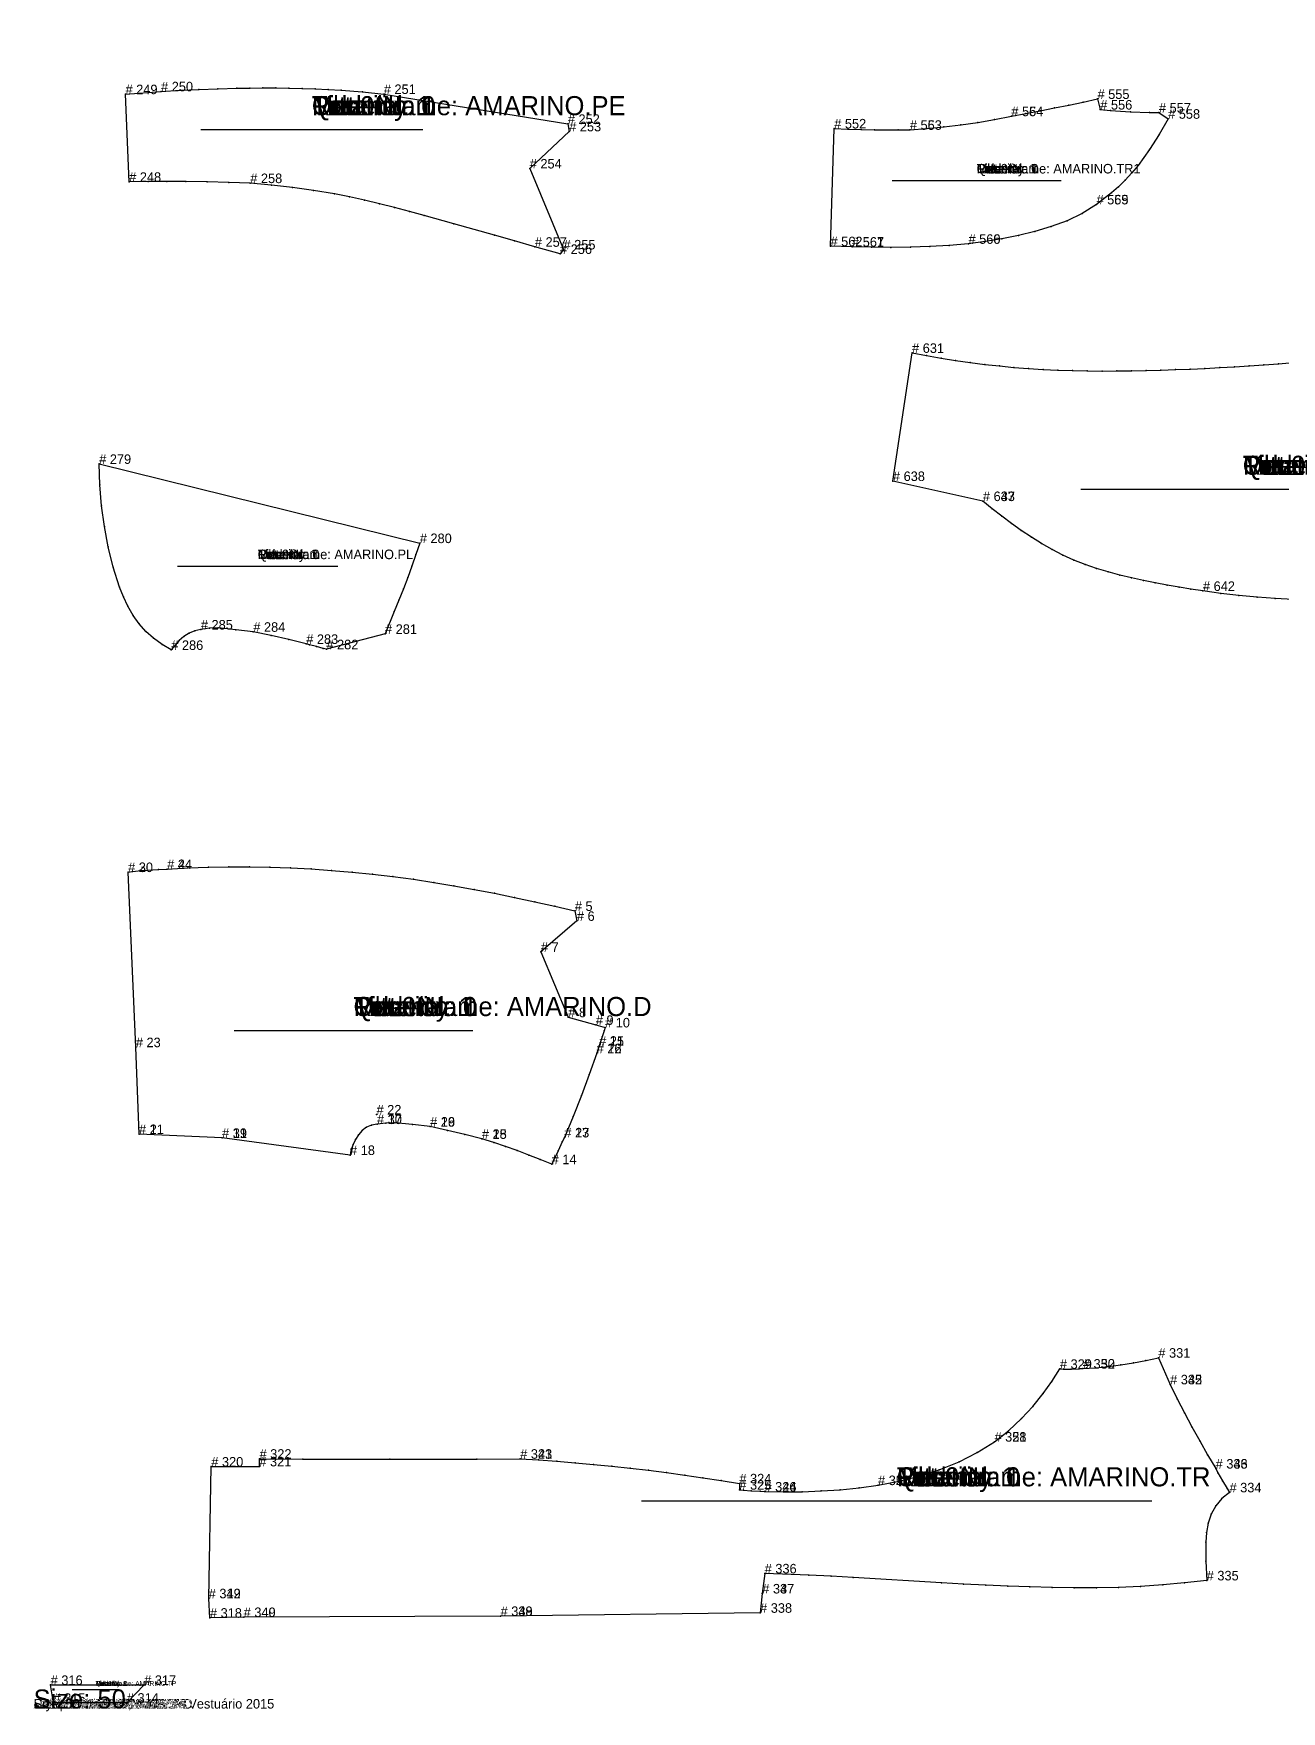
# Model space of a CAD drawing. Header units: metres. Extents: x 0 to 4837, y -3 to 3070.
# Drawn here: x 0 to 1307, y -3 to 1754 of the extents above; entities that cross this region are included whole.
import ezdxf

# ---------------------------------------------------------------- set-up
doc = ezdxf.new("R2010")
doc.units = ezdxf.units.M

# ---------------------------------------------------------------- blocks, each defined once
blk = doc.blocks.new('1')
at = {"layer": '1'}
blk.add_lwpolyline([(110.4, 601.6), (107.1, 692.6), (99, 876), (103.5, 876.5), (112.6, 877.5), (130.8, 878.8), (139.9, 879.1), (161.4, 880.3), (183, 881.1), (204.5, 881.5), (226, 881.6), (247.5, 881.2), (269.1, 880.4), (290.6, 879.3), (312.1, 877.8), (333.5, 876), (355, 873.8), (376.3, 871.3), (397.7, 868.4), (419, 865.2), (440.2, 861.7), (461.4, 857.8), (482.6, 853.8), (503.7, 849.5), (524.7, 845), (545.8, 840.3), (566.7, 835.3), (568.9, 824.9), (531.2, 792.3), (559.9, 724), (588.7, 715.9), (598.4, 713.3), (597.4, 709.9), (595.4, 703.3), (593.3, 697.2), (592.2, 694.1), (589.6, 686.3), (581.8, 664), (573.6, 641.9), (564.9, 619.9), (555.8, 598.1), (553.6, 593.5), (549.2, 584.1), (544.7, 574.7), (542.5, 570.1), (530.4, 574.9), (518.4, 579.7), (506.3, 584.3), (494.1, 588.7), (481.8, 592.8), (469.4, 596.6), (451.4, 601.3), (433.3, 605.4), (415.2, 609.4), (396.7, 611.7), (378.2, 613.3), (368.9, 613.1), (359.6, 612.1), (353.8, 611), (348.7, 608.8), (344.2, 605.3), (340.3, 600.9), (337.1, 596), (334.6, 590.7), (332.7, 585.3), (331.4, 579.7), (197.4, 597.6)], close=True, dxfattribs=at)
at = {"layer": '13'}
for p in [(99, 876), (359.1, 622.1), (110.4, 601.6)]:
    blk.add_point(p, dxfattribs=at)
at = {"layer": '2'}
for p in [(139.9, 879.1), (99, 876), (566.7, 835.3), (568.9, 824.9), (531.2, 792.3), (559.9, 724), (588.7, 715.9), (598.4, 713.3), (107.1, 692.6), (589.6, 686.3), (592.2, 694.1), (110.4, 601.6), (197.4, 597.6), (359.6, 612.1), (415.2, 609.4), (555.8, 598.1), (469.4, 596.6), (331.4, 579.7), (542.5, 570.1)]:
    blk.add_point(p, dxfattribs=at)
at = {"layer": '3'}
for p in [(130.8, 878.8), (161.4, 880.3), (183, 881.1), (204.5, 881.5), (226, 881.6), (247.5, 881.2), (269.1, 880.4), (290.6, 879.3), (103.5, 876.5), (112.6, 877.5), (312.1, 877.8), (333.5, 876), (355, 873.8), (376.3, 871.3), (397.7, 868.4), (419, 865.2), (440.2, 861.7), (461.4, 857.8), (482.6, 853.8), (503.7, 849.5), (524.7, 845), (545.8, 840.3), (595.4, 703.3), (597.4, 709.9), (593.3, 697.2), (581.8, 664), (573.6, 641.9), (564.9, 619.9), (340.3, 600.9), (344.2, 605.3), (348.7, 608.8), (353.8, 611), (368.9, 613.1), (378.2, 613.3), (396.7, 611.7), (433.3, 605.4), (451.4, 601.3), (332.7, 585.3), (334.6, 590.7), (337.1, 596), (481.8, 592.8), (494.1, 588.7), (506.3, 584.3), (549.2, 584.1), (553.6, 593.5), (518.4, 579.7), (530.4, 574.9), (544.7, 574.7)]:
    blk.add_point(p, dxfattribs=at)
at = {"layer": '4'}
for p in [(139.9, 879.1, 7.5), (107.1, 692.6, 7.5), (589.6, 686.3, 7.5), (592.2, 694.1, 5), (197.4, 597.6, 7.5), (359.6, 612.1, 7.5), (415.2, 609.4, 7.5), (555.8, 598.1, 7.5), (469.4, 596.6, 7.5)]:
    blk.add_point(p, dxfattribs=at)
at = {"layer": '7'}
blk.add_line((210.2, 710.2), (459.9, 710.2), dxfattribs=at)
at = {"layer": '84'}
blk.add_lwpolyline([(110.4, 601.6), (107.1, 692.6), (99, 876), (103.5, 876.5), (112.6, 877.5), (130.8, 878.8), (139.9, 879.1), (161.4, 880.3), (183, 881.1), (204.5, 881.5), (226, 881.6), (247.5, 881.2), (269.1, 880.4), (290.6, 879.3), (312.1, 877.8), (333.5, 876), (355, 873.8), (376.3, 871.3), (397.7, 868.4), (419, 865.2), (440.2, 861.7), (461.4, 857.8), (482.6, 853.8), (503.7, 849.5), (524.7, 845), (545.8, 840.3), (566.7, 835.3), (568.9, 824.9), (531.2, 792.3), (559.9, 724), (588.7, 715.9), (598.4, 713.3), (597.4, 709.9), (595.4, 703.3), (593.3, 697.2), (592.2, 694.1), (589.6, 686.3), (581.8, 664), (573.6, 641.9), (564.9, 619.9), (555.8, 598.1), (553.6, 593.5), (549.2, 584.1), (544.7, 574.7), (542.5, 570.1), (530.4, 574.9), (518.4, 579.7), (506.3, 584.3), (494.1, 588.7), (481.8, 592.8), (469.4, 596.6), (451.4, 601.3), (433.3, 605.4), (415.2, 609.4), (396.7, 611.7), (378.2, 613.3), (368.9, 613.1), (359.6, 612.1), (353.8, 611), (348.7, 608.8), (344.2, 605.3), (340.3, 600.9), (337.1, 596), (334.6, 590.7), (332.7, 585.3), (331.4, 579.7), (197.4, 597.6)], close=True, dxfattribs=at)
at = {"layer": '1'}
for s, height, p in [('# 24', 10, (139.9, 879.1)), ('Tilt: 0', 20, (335, 725.2)), ('Quantity: 1', 20, (335, 725.2)), ('Piece Name: AMARINO.D', 20, (335, 725.2)), ('Rotation: 0', 20, (335, 725.2)), ('Fold: N', 20, (335, 725.2)), ('Material: 1', 20, (335, 725.2)), ('# 25', 10, (592.2, 694.1)), ('# 23', 10, (107.1, 692.6)), ('# 26', 10, (589.6, 686.3)), ('# 30', 10, (359.6, 612.1)), ('# 29', 10, (415.2, 609.4)), ('# 31', 10, (197.4, 597.6)), ('# 28', 10, (469.4, 596.6)), ('# 27', 10, (555.8, 598.1)), ('Size: 50', 10, (0, 0))]:
    blk.add_text(s, height=height, dxfattribs=at).set_placement(p)
at = {"layer": '13'}
for s, p in [('# 20', (99, 876)), ('# 22', (359.1, 622.1)), ('# 21', (110.4, 601.6))]:
    blk.add_text(s, height=10, dxfattribs=at).set_placement(p)
at = {"layer": '2'}
for s, p in [('# 3', (99, 876)), ('# 4', (139.9, 879.1)), ('# 5', (566.7, 835.3)), ('# 6', (568.9, 824.9)), ('# 7', (531.2, 792.3)), ('# 8', (559.9, 724)), ('# 9', (588.7, 715.9)), ('# 10', (598.4, 713.3)), ('# 11', (592.2, 694.1)), ('# 2', (107.1, 692.6)), ('# 12', (589.6, 686.3)), ('# 17', (359.6, 612.1)), ('# 16', (415.2, 609.4)), ('# 1', (110.4, 601.6)), ('# 19', (197.4, 597.6)), ('# 15', (469.4, 596.6)), ('# 13', (555.8, 598.1)), ('# 18', (331.4, 579.7)), ('# 14', (542.5, 570.1))]:
    blk.add_text(s, height=10, dxfattribs=at).set_placement(p)
blk = doc.blocks.new('2')
at = {"layer": '1'}
blk.add_text('Size: 50', height=20, dxfattribs=at).set_placement((0, 0))
blk = doc.blocks.new('3')
at = {"layer": '1'}
blk.add_lwpolyline([(1808.2, 1744), (1820.8, 1743.3), (1846, 1742.1), (1878.5, 1740.5), (1894.8, 1739.6), (1917.1, 1737.1), (1939.4, 1734.7), (1984, 1730.2), (2028.6, 1725.7), (2027.2, 1715.1), (2023.5, 1701.3), (2021.5, 1687.3), (2021.2, 1673), (2021.9, 1665.9), (2023.2, 1658.8), (2025.2, 1652), (2027.9, 1645.5), (2031.3, 1639.3), (2035.4, 1633.6), (2040.2, 1628.3), (2045.6, 1623.5), (2057.3, 1615.2), (2069.6, 1608), (2082.5, 1602.1), (2080.3, 1591.5), (2065.6, 1593.6), (2036.1, 1598), (2006.6, 1602.4), (1991.8, 1604.6), (1974, 1608.5), (1956.2, 1612.2), (1938.4, 1615.8), (1920.5, 1618.9), (1902.5, 1621.5), (1884.3, 1623.5), (1806.2, 1625.1)], close=True, dxfattribs=at)
at = {"layer": '13'}
blk.add_point((1808.2, 1744), dxfattribs=at)
at = {"layer": '2'}
for p in [(1808.2, 1744), (1894.8, 1739.6), (2028.6, 1725.7), (2027.2, 1715.1), (1806.2, 1625.1), (1884.3, 1623.5), (1991.8, 1604.6), (2082.5, 1602.1), (2080.3, 1591.5)]:
    blk.add_point(p, dxfattribs=at)
at = {"layer": '3'}
for p in [(1820.8, 1743.3), (1846, 1742.1), (1878.5, 1740.5), (1917.1, 1737.1), (1939.4, 1734.7), (1984, 1730.2), (2021.5, 1687.3), (2023.5, 1701.3), (2021.2, 1673), (2021.9, 1665.9), (2023.2, 1658.8), (2025.2, 1652), (2027.9, 1645.5), (2031.3, 1639.3), (1902.5, 1621.5), (1920.5, 1618.9), (2035.4, 1633.6), (2040.2, 1628.3), (2045.6, 1623.5), (1938.4, 1615.8), (1956.2, 1612.2), (1974, 1608.5), (2006.6, 1602.4), (2057.3, 1615.2), (2069.6, 1608), (2036.1, 1598), (2065.6, 1593.6)]:
    blk.add_point(p, dxfattribs=at)
at = {"layer": '4'}
for p in [(1894.8, 1739.6, 7.5), (1884.3, 1623.5, 7.5), (1991.8, 1604.6, 7.5)]:
    blk.add_point(p, dxfattribs=at)
at = {"layer": '7'}
blk.add_line((1847.9, 1660.1), (1986, 1660.1), dxfattribs=at)
at = {"layer": '84'}
blk.add_lwpolyline([(1808.2, 1744), (1820.8, 1743.3), (1846, 1742.1), (1878.5, 1740.5), (1894.8, 1739.6), (1917.1, 1737.1), (1939.4, 1734.7), (1984, 1730.2), (2028.6, 1725.7), (2027.2, 1715.1), (2023.5, 1701.3), (2021.5, 1687.3), (2021.2, 1673), (2021.9, 1665.9), (2023.2, 1658.8), (2025.2, 1652), (2027.9, 1645.5), (2031.3, 1639.3), (2035.4, 1633.6), (2040.2, 1628.3), (2045.6, 1623.5), (2057.3, 1615.2), (2069.6, 1608), (2082.5, 1602.1), (2080.3, 1591.5), (2065.6, 1593.6), (2036.1, 1598), (2006.6, 1602.4), (1991.8, 1604.6), (1974, 1608.5), (1956.2, 1612.2), (1938.4, 1615.8), (1920.5, 1618.9), (1902.5, 1621.5), (1884.3, 1623.5), (1806.2, 1625.1)], close=True, dxfattribs=at)
at = {"layer": '1'}
for s, height, p in [('# 56', 10, (1894.8, 1739.6)), ('Tilt: 0', 10, (1917, 1667.6)), ('Quantity: 1', 10, (1917, 1667.6)), ('Piece Name: AMARINO.Q', 10, (1917, 1667.6)), ('Rotation: 0', 10, (1917, 1667.6)), ('Fold: N', 10, (1917, 1667.6)), ('Material: 1', 10, (1917, 1667.6)), ('# 58', 10, (1884.3, 1623.5)), ('# 57', 10, (1991.8, 1604.6)), ('Size: 50', 20, (0, 0))]:
    blk.add_text(s, height=height, dxfattribs=at).set_placement(p)
at = {"layer": '13'}
blk.add_text('# 55', height=10, dxfattribs=at).set_placement((1808.2, 1744))
at = {"layer": '2'}
for s, p in [('# 46', (1808.2, 1744)), ('# 47', (1894.8, 1739.6)), ('# 49', (2027.2, 1715.1)), ('# 48', (2028.6, 1725.7)), ('# 54', (1806.2, 1625.1)), ('# 53', (1884.3, 1623.5)), ('# 52', (1991.8, 1604.6)), ('# 51', (2080.3, 1591.5)), ('# 50', (2082.5, 1602.1))]:
    blk.add_text(s, height=10, dxfattribs=at).set_placement(p)
blk = doc.blocks.new('4')
at = {"layer": '1'}
blk.add_text('Size: 50', height=10, dxfattribs=at).set_placement((0, 0))
blk = doc.blocks.new('5')
at = {"layer": '1'}
blk.add_text('Size: 50', height=20, dxfattribs=at).set_placement((0, 0))
blk = doc.blocks.new('6')
at = {"layer": '1'}
blk.add_text('Size: 50', height=5, dxfattribs=at).set_placement((0, 0))
blk = doc.blocks.new('7')
at = {"layer": '1'}
blk.add_text('Size: 50', height=5, dxfattribs=at).set_placement((0, 0))
blk = doc.blocks.new('8')
at = {"layer": '1'}
blk.add_text('Size: 50', height=20, dxfattribs=at).set_placement((0, 0))
blk = doc.blocks.new('9')
at = {"layer": '1'}
blk.add_text('Size: 50', height=10, dxfattribs=at).set_placement((0, 0))
blk = doc.blocks.new('10')
at = {"layer": '1'}
blk.add_text('Size: 50', height=20, dxfattribs=at).set_placement((0, 0))
blk = doc.blocks.new('11')
at = {"layer": '1'}
blk.add_text('Size: 50', height=20, dxfattribs=at).set_placement((0, 0))
blk = doc.blocks.new('12')
at = {"layer": '1'}
blk.add_lwpolyline([(100.1, 1598.8), (96.3, 1690.6), (133.5, 1693.6), (153.4, 1694.8), (173.2, 1695.7), (193.1, 1696.3), (212.9, 1696.8), (226.5, 1697), (240.2, 1697.1), (253.8, 1697.1), (267.4, 1696.9), (281.1, 1696.6), (294.7, 1696.2), (308.3, 1695.6), (321.9, 1694.8), (344.3, 1693), (366.7, 1690.8), (559.4, 1659.5), (560.8, 1651.7), (519.5, 1612.8), (554.9, 1528), (551.2, 1523.3), (524.9, 1530.8), (503.7, 1537), (482.6, 1543.1), (440.1, 1555), (409.1, 1563.7), (393.5, 1567.9), (377.9, 1572), (362.3, 1575.9), (346.6, 1579.6), (330.9, 1583), (315.1, 1586.1), (293.2, 1589.8), (271.2, 1592.9), (249.1, 1595.4), (226.9, 1597.5), (204.4, 1598.3), (181.9, 1598.9), (159.4, 1599.2), (139.7, 1599.3), (119.9, 1599.1)], close=True, dxfattribs=at)
at = {"layer": '2'}
for p in [(96.3, 1690.6), (133.5, 1693.6), (366.7, 1690.8), (559.4, 1659.5), (560.8, 1651.7), (519.5, 1612.8), (100.1, 1598.8), (226.9, 1597.5), (524.9, 1530.8), (551.2, 1523.3), (554.9, 1528)]:
    blk.add_point(p, dxfattribs=at)
at = {"layer": '3'}
for p in [(153.4, 1694.8), (173.2, 1695.7), (193.1, 1696.3), (212.9, 1696.8), (226.5, 1697), (240.2, 1697.1), (253.8, 1697.1), (267.4, 1696.9), (281.1, 1696.6), (294.7, 1696.2), (308.3, 1695.6), (321.9, 1694.8), (344.3, 1693), (119.9, 1599.1), (139.7, 1599.3), (159.4, 1599.2), (181.9, 1598.9), (204.4, 1598.3), (249.1, 1595.4), (271.2, 1592.9), (293.2, 1589.8), (315.1, 1586.1), (330.9, 1583), (346.6, 1579.6), (362.3, 1575.9), (377.9, 1572), (393.5, 1567.9), (409.1, 1563.7), (440.1, 1555), (482.6, 1543.1), (503.7, 1537)]:
    blk.add_point(p, dxfattribs=at)
at = {"layer": '7'}
blk.add_line((175.3, 1653.6), (407.5, 1653.6), dxfattribs=at)
at = {"layer": '84'}
blk.add_lwpolyline([(100.1, 1598.8), (96.3, 1690.6), (133.5, 1693.6), (153.4, 1694.8), (173.2, 1695.7), (193.1, 1696.3), (212.9, 1696.8), (226.5, 1697), (240.2, 1697.1), (253.8, 1697.1), (267.4, 1696.9), (281.1, 1696.6), (294.7, 1696.2), (308.3, 1695.6), (321.9, 1694.8), (344.3, 1693), (366.7, 1690.8), (559.4, 1659.5), (560.8, 1651.7), (519.5, 1612.8), (554.9, 1528), (551.2, 1523.3), (524.9, 1530.8), (503.7, 1537), (482.6, 1543.1), (440.1, 1555), (409.1, 1563.7), (393.5, 1567.9), (377.9, 1572), (362.3, 1575.9), (346.6, 1579.6), (330.9, 1583), (315.1, 1586.1), (293.2, 1589.8), (271.2, 1592.9), (249.1, 1595.4), (226.9, 1597.5), (204.4, 1598.3), (181.9, 1598.9), (159.4, 1599.2), (139.7, 1599.3), (119.9, 1599.1)], close=True, dxfattribs=at)
at = {"layer": '1'}
for s, p in [('Tilt: 0', (291.4, 1668.6)), ('Quantity: 1', (291.4, 1668.6)), ('Piece Name: AMARINO.PE', (291.4, 1668.6)), ('Rotation: 0', (291.4, 1668.6)), ('Fold: N', (291.4, 1668.6)), ('Material: 1', (291.4, 1668.6)), ('Size: 50', (0, 0))]:
    blk.add_text(s, height=20, dxfattribs=at).set_placement(p)
at = {"layer": '2'}
for s, p in [('# 249', (96.3, 1690.6)), ('# 250', (133.5, 1693.6)), ('# 251', (366.7, 1690.8)), ('# 252', (559.4, 1659.5)), ('# 253', (560.8, 1651.7)), ('# 254', (519.5, 1612.8)), ('# 248', (100.1, 1598.8)), ('# 258', (226.9, 1597.5)), ('# 257', (524.9, 1530.8)), ('# 256', (551.2, 1523.3)), ('# 255', (554.9, 1528))]:
    blk.add_text(s, height=10, dxfattribs=at).set_placement(p)
blk = doc.blocks.new('13')
at = {"layer": '1'}
blk.add_text('Size: 50', height=20, dxfattribs=at).set_placement((0, 0))
blk = doc.blocks.new('14')
at = {"layer": '1'}
blk.add_lwpolyline([(68.7, 1303.4), (404.4, 1220.5), (400.4, 1208.4), (396.2, 1196.4), (391.8, 1184.4), (387.2, 1172.6), (382.4, 1160.8), (377.6, 1149), (368, 1125.4), (306.6, 1109.3), (303.1, 1110.2), (296.1, 1112.2), (289, 1114), (285.5, 1114.9), (267.2, 1119.7), (248.7, 1123.8), (230.1, 1127.6), (211.8, 1129.7), (193.4, 1131.7), (184.3, 1131.4), (175.2, 1130), (168.7, 1128.7), (162.8, 1126.3), (157.4, 1122.8), (152.6, 1118.4), (148.1, 1113.7), (144.2, 1108.6), (134.5, 1114.4), (125.6, 1120.8), (117.6, 1128), (110.4, 1136), (104.2, 1144.8), (98.8, 1154.3), (94.1, 1164.2), (90, 1174.5), (83.3, 1195.3), (78.1, 1216.5), (74.1, 1238), (71.3, 1259.7), (69.5, 1281.5)], close=True, dxfattribs=at)
at = {"layer": '2'}
for p in [(68.7, 1303.4), (404.4, 1220.5), (175.2, 1130), (230.1, 1127.6), (368, 1125.4), (144.2, 1108.6), (285.5, 1114.9), (306.6, 1109.3)]:
    blk.add_point(p, dxfattribs=at)
at = {"layer": '3'}
for p in [(69.5, 1281.5), (71.3, 1259.7), (74.1, 1238), (78.1, 1216.5), (83.3, 1195.3), (396.2, 1196.4), (400.4, 1208.4), (391.8, 1184.4), (90, 1174.5), (94.1, 1164.2), (382.4, 1160.8), (387.2, 1172.6), (98.8, 1154.3), (104.2, 1144.8), (377.6, 1149), (110.4, 1136), (117.6, 1128), (162.8, 1126.3), (168.7, 1128.7), (184.3, 1131.4), (193.4, 1131.7), (211.8, 1129.7), (125.6, 1120.8), (134.5, 1114.4), (148.1, 1113.7), (152.6, 1118.4), (157.4, 1122.8), (248.7, 1123.8), (267.2, 1119.7), (289, 1114), (296.1, 1112.2), (303.1, 1110.2)]:
    blk.add_point(p, dxfattribs=at)
at = {"layer": '7'}
blk.add_line((150.8, 1196.2), (318.6, 1196.2), dxfattribs=at)
at = {"layer": '84'}
blk.add_lwpolyline([(68.7, 1303.4), (404.4, 1220.5), (400.4, 1208.4), (396.2, 1196.4), (391.8, 1184.4), (387.2, 1172.6), (382.4, 1160.8), (377.6, 1149), (368, 1125.4), (306.6, 1109.3), (303.1, 1110.2), (296.1, 1112.2), (289, 1114), (285.5, 1114.9), (267.2, 1119.7), (248.7, 1123.8), (230.1, 1127.6), (211.8, 1129.7), (193.4, 1131.7), (184.3, 1131.4), (175.2, 1130), (168.7, 1128.7), (162.8, 1126.3), (157.4, 1122.8), (152.6, 1118.4), (148.1, 1113.7), (144.2, 1108.6), (134.5, 1114.4), (125.6, 1120.8), (117.6, 1128), (110.4, 1136), (104.2, 1144.8), (98.8, 1154.3), (94.1, 1164.2), (90, 1174.5), (83.3, 1195.3), (78.1, 1216.5), (74.1, 1238), (71.3, 1259.7), (69.5, 1281.5)], close=True, dxfattribs=at)
at = {"layer": '1'}
for s, p in [('Tilt: 0', (234.7, 1203.7)), ('Quantity: 1', (234.7, 1203.7)), ('Piece Name: AMARINO.PL', (234.7, 1203.7)), ('Rotation: 0', (234.7, 1203.7)), ('Fold: N', (234.7, 1203.7)), ('Material: 1', (234.7, 1203.7)), ('Size: 50', (0, 0))]:
    blk.add_text(s, height=10, dxfattribs=at).set_placement(p)
at = {"layer": '2'}
for s, p in [('# 279', (68.7, 1303.4)), ('# 280', (404.4, 1220.5)), ('# 285', (175.2, 1130)), ('# 284', (230.1, 1127.6)), ('# 283', (285.5, 1114.9)), ('# 281', (368, 1125.4)), ('# 286', (144.2, 1108.6)), ('# 282', (306.6, 1109.3))]:
    blk.add_text(s, height=10, dxfattribs=at).set_placement(p)
blk = doc.blocks.new('15')
at = {"layer": '1'}
blk.add_text('Size: 50', height=10, dxfattribs=at).set_placement((0, 0))
blk = doc.blocks.new('16')
at = {"layer": '1'}
blk.add_text('Size: 50', height=10, dxfattribs=at).set_placement((0, 0))
blk = doc.blocks.new('17')
at = {"layer": '1'}
blk.add_lwpolyline([(97.7, 6.1), (20.9, 6), (17.9, 24.7), (115.8, 24.7)], close=True, dxfattribs=at)
at = {"layer": '2'}
for p in [(17.9, 24.7), (115.8, 24.7), (20.9, 6), (97.7, 6.1)]:
    blk.add_point(p, dxfattribs=at)
at = {"layer": '7'}
blk.add_line((40.5, 20), (89.5, 20), dxfattribs=at)
at = {"layer": '84'}
blk.add_lwpolyline([(97.7, 6.1), (20.9, 6), (17.9, 24.7), (115.8, 24.7)], close=True, dxfattribs=at)
at = {"layer": '1'}
for s, height, p in [('Size: 50', 20, (0, 0)), ('Tilt: 0', 5, (65, 23.8)), ('Quantity: 1', 5, (65, 23.8)), ('Piece Name: AMARINO.TP', 5, (65, 23.8)), ('Rotation: 0', 5, (65, 23.8)), ('Fold: N', 5, (65, 23.8)), ('Material: 1', 5, (65, 23.8))]:
    blk.add_text(s, height=height, dxfattribs=at).set_placement(p)
at = {"layer": '2'}
for s, p in [('# 316', (17.9, 24.7)), ('# 317', (115.8, 24.7)), ('# 315', (20.9, 6)), ('# 314', (97.7, 6.1))]:
    blk.add_text(s, height=10, dxfattribs=at).set_placement(p)
blk = doc.blocks.new('18')
at = {"layer": '1'}
blk.add_lwpolyline([(184.7, 95.1), (183.4, 115.4), (186.1, 253.4), (236.4, 253.6), (236.6, 261.6), (282.1, 261.3), (373, 261), (464, 261.3), (509.5, 261.6), (528.7, 260.4), (547.9, 259), (567.1, 257.4), (586.3, 255.7), (605.4, 253.8), (624.6, 251.7), (643.7, 249.5), (662.8, 247.1), (681.9, 244.5), (700.9, 241.8), (720, 238.9), (739, 235.8), (739, 229.2), (743.2, 228.8), (751.5, 228.1), (760.7, 227.5), (765.3, 227.2), (785.1, 226.9), (804.9, 227.1), (824.8, 227.9), (844.6, 229.2), (864.4, 231.3), (884.2, 234), (905.8, 238.1), (927.1, 243.4), (948.3, 250.1), (969, 258.3), (987.9, 268.1), (1006.1, 279.5), (1020.8, 291), (1034.3, 303.6), (1046.1, 316.3), (1056.9, 329.8), (1066.1, 342.5), (1074.6, 355.7), (1078.5, 355.5), (1086.4, 355.4), (1094.6, 355.7), (1098.7, 356), (1112, 356.8), (1125.3, 358.1), (1138.5, 359.8), (1151.6, 361.9), (1164.7, 364.5), (1177.7, 367.4), (1190, 339.5), (1197.3, 324.5), (1204.9, 309.6), (1212.9, 294.9), (1221, 280.3), (1229.3, 265.8), (1237.7, 251.3), (1240.1, 247), (1245, 238.5), (1249.8, 230.4), (1252.2, 226.4), (1244.2, 220), (1237.9, 212.4), (1233.1, 203.7), (1229.9, 194.2), (1228.1, 184.3), (1227.4, 174.3), (1227.4, 154.2), (1228.3, 134.2), (1205.2, 131.6), (1182.2, 129.5), (1159, 127.9), (1135.9, 126.9), (1112.8, 126.4), (1089.6, 126.4), (1066.4, 126.8), (1043.2, 127.4), (1020.1, 128.2), (996.9, 129.2), (973.8, 130.4), (950.6, 131.6), (858.1, 137.3), (835, 138.5), (811.8, 139.6), (765.5, 141.5), (763, 120.5), (760.7, 100.3), (489, 96.9), (220, 95.8)], close=True, dxfattribs=at)
at = {"layer": '13'}
blk.add_point((509.5, 261.6), dxfattribs=at)
at = {"layer": '2'}
for p in [(1074.6, 355.7), (1098.7, 356), (1177.7, 367.4), (1190, 339.5), (1006.1, 279.5), (186.1, 253.4), (236.4, 253.6), (236.6, 261.6), (509.5, 261.6), (1237.7, 251.3), (739, 235.8), (739, 229.2), (884.2, 234), (765.3, 227.2), (1252.2, 226.4), (765.5, 141.5), (1228.3, 134.2), (183.4, 115.4), (763, 120.5), (184.7, 95.1), (220, 95.8), (489, 96.9), (760.7, 100.3)]:
    blk.add_point(p, dxfattribs=at)
at = {"layer": '3'}
for p in [(1078.5, 355.5), (1086.4, 355.4), (1094.6, 355.7), (1112, 356.8), (1125.3, 358.1), (1138.5, 359.8), (1151.6, 361.9), (1164.7, 364.5), (1066.1, 342.5), (1046.1, 316.3), (1056.9, 329.8), (1197.3, 324.5), (1034.3, 303.6), (1204.9, 309.6), (1020.8, 291), (1212.9, 294.9), (987.9, 268.1), (1221, 280.3), (1229.3, 265.8), (282.1, 261.3), (373, 261), (464, 261.3), (528.7, 260.4), (547.9, 259), (567.1, 257.4), (586.3, 255.7), (605.4, 253.8), (624.6, 251.7), (643.7, 249.5), (662.8, 247.1), (948.3, 250.1), (969, 258.3), (1240.1, 247), (681.9, 244.5), (700.9, 241.8), (720, 238.9), (743.2, 228.8), (844.6, 229.2), (864.4, 231.3), (905.8, 238.1), (927.1, 243.4), (1245, 238.5), (1249.8, 230.4), (751.5, 228.1), (760.7, 227.5), (785.1, 226.9), (804.9, 227.1), (824.8, 227.9), (1237.9, 212.4), (1244.2, 220), (1229.9, 194.2), (1233.1, 203.7), (1228.1, 184.3), (1227.4, 174.3), (1227.4, 154.2), (811.8, 139.6), (835, 138.5), (858.1, 137.3), (950.6, 131.6), (973.8, 130.4), (996.9, 129.2), (1020.1, 128.2), (1043.2, 127.4), (1066.4, 126.8), (1089.6, 126.4), (1112.8, 126.4), (1135.9, 126.9), (1159, 127.9), (1182.2, 129.5), (1205.2, 131.6)]:
    blk.add_point(p, dxfattribs=at)
at = {"layer": '4'}
for p in [(1098.7, 356, 7.5), (1190, 339.5, 7.5), (1006.1, 279.5, 7.5), (509.5, 261.6, 7.5), (1237.7, 251.3, 7.5), (884.2, 234, 7.5), (765.3, 227.2, 7.5), (183.4, 115.4, 7.5), (763, 120.5, 7.5), (220, 95.8, 7.5), (489, 96.9, 7.5)]:
    blk.add_point(p, dxfattribs=at)
at = {"layer": '7'}
blk.add_line((636.6, 217.7), (1171, 217.7), dxfattribs=at)
at = {"layer": '84'}
blk.add_lwpolyline([(184.7, 95.1), (183.4, 115.4), (186.1, 253.4), (236.4, 253.6), (236.6, 261.6), (282.1, 261.3), (373, 261), (464, 261.3), (509.5, 261.6), (528.7, 260.4), (547.9, 259), (567.1, 257.4), (586.3, 255.7), (605.4, 253.8), (624.6, 251.7), (643.7, 249.5), (662.8, 247.1), (681.9, 244.5), (700.9, 241.8), (720, 238.9), (739, 235.8), (739, 229.2), (743.2, 228.8), (751.5, 228.1), (760.7, 227.5), (765.3, 227.2), (785.1, 226.9), (804.9, 227.1), (824.8, 227.9), (844.6, 229.2), (864.4, 231.3), (884.2, 234), (905.8, 238.1), (927.1, 243.4), (948.3, 250.1), (969, 258.3), (987.9, 268.1), (1006.1, 279.5), (1020.8, 291), (1034.3, 303.6), (1046.1, 316.3), (1056.9, 329.8), (1066.1, 342.5), (1074.6, 355.7), (1078.5, 355.5), (1086.4, 355.4), (1094.6, 355.7), (1098.7, 356), (1112, 356.8), (1125.3, 358.1), (1138.5, 359.8), (1151.6, 361.9), (1164.7, 364.5), (1177.7, 367.4), (1190, 339.5), (1197.3, 324.5), (1204.9, 309.6), (1212.9, 294.9), (1221, 280.3), (1229.3, 265.8), (1237.7, 251.3), (1240.1, 247), (1245, 238.5), (1249.8, 230.4), (1252.2, 226.4), (1244.2, 220), (1237.9, 212.4), (1233.1, 203.7), (1229.9, 194.2), (1228.1, 184.3), (1227.4, 174.3), (1227.4, 154.2), (1228.3, 134.2), (1205.2, 131.6), (1182.2, 129.5), (1159, 127.9), (1135.9, 126.9), (1112.8, 126.4), (1089.6, 126.4), (1066.4, 126.8), (1043.2, 127.4), (1020.1, 128.2), (996.9, 129.2), (973.8, 130.4), (950.6, 131.6), (858.1, 137.3), (835, 138.5), (811.8, 139.6), (765.5, 141.5), (763, 120.5), (760.7, 100.3), (489, 96.9), (220, 95.8)], close=True, dxfattribs=at)
at = {"layer": '1'}
for s, height, p in [('# 352', 10, (1098.7, 356)), ('# 345', 10, (1190, 339.5)), ('# 351', 10, (1006.1, 279.5)), ('# 343', 10, (509.5, 261.6)), ('Tilt: 0', 20, (903.8, 232.7)), ('Quantity: 1', 20, (903.8, 232.7)), ('Piece Name: AMARINO.TR', 20, (903.8, 232.7)), ('Rotation: 0', 20, (903.8, 232.7)), ('Fold: N', 20, (903.8, 232.7)), ('Material: 1', 20, (903.8, 232.7)), ('# 346', 10, (1237.7, 251.3)), ('# 344', 10, (765.3, 227.2)), ('# 350', 10, (884.2, 234)), ('# 342', 10, (183.4, 115.4)), ('# 347', 10, (763, 120.5)), ('# 349', 10, (220, 95.8)), ('# 348', 10, (489, 96.9)), ('Size: 50', 5, (0, 0))]:
    blk.add_text(s, height=height, dxfattribs=at).set_placement(p)
at = {"layer": '13'}
blk.add_text('# 341', height=10, dxfattribs=at).set_placement((509.5, 261.6))
at = {"layer": '2'}
for s, p in [('# 331', (1177.7, 367.4)), ('# 329', (1074.6, 355.7)), ('# 330', (1098.7, 356)), ('# 332', (1190, 339.5)), ('# 328', (1006.1, 279.5)), ('# 321', (236.4, 253.6)), ('# 322', (236.6, 261.6)), ('# 323', (509.5, 261.6)), ('# 320', (186.1, 253.4)), ('# 333', (1237.7, 251.3)), ('# 324', (739, 235.8)), ('# 325', (739, 229.2)), ('# 326', (765.3, 227.2)), ('# 327', (884.2, 234)), ('# 334', (1252.2, 226.4)), ('# 336', (765.5, 141.5)), ('# 335', (1228.3, 134.2)), ('# 319', (183.4, 115.4)), ('# 337', (763, 120.5)), ('# 340', (220, 95.8)), ('# 339', (489, 96.9)), ('# 338', (760.7, 100.3)), ('# 318', (184.7, 95.1))]:
    blk.add_text(s, height=10, dxfattribs=at).set_placement(p)
blk = doc.blocks.new('19')
at = {"layer": '1'}
blk.add_text('Size: 50', height=20, dxfattribs=at).set_placement((0, 0))
blk = doc.blocks.new('20')
at = {"layer": '1'}
blk.add_text('Size: 50', height=20, dxfattribs=at).set_placement((0, 0))
blk = doc.blocks.new('21')
at = {"layer": '1'}
blk.add_text('Size: 50', height=20, dxfattribs=at).set_placement((0, 0))
blk = doc.blocks.new('22')
at = {"layer": '1'}
blk.add_text('Size: 50', height=5, dxfattribs=at).set_placement((0, 0))
blk = doc.blocks.new('23')
at = {"layer": '1'}
blk.add_lwpolyline([(1815.4, 1244.4), (2087, 1244.4), (2071.2, 1127.2), (2055.5, 1128.8), (2053.4, 1113.3), (2048.6, 1114), (2039, 1115.2), (2029.4, 1116.4), (2024.5, 1116.9), (2014.3, 1117.6), (1993.9, 1118.6), (1973.4, 1118.8), (1963.1, 1118.6), (1944.8, 1117.4), (1926.6, 1115.4), (1908.5, 1112.7), (1890.6, 1109.2), (1872.7, 1105), (1855.1, 1100)], close=True, dxfattribs=at)
at = {"layer": '2'}
for p in [(1815.4, 1244.4), (2087, 1244.4), (2055.5, 1128.8), (2071.2, 1127.2), (1963.1, 1118.6), (2024.5, 1116.9), (2053.4, 1113.3), (1855.1, 1100)]:
    blk.add_point(p, dxfattribs=at)
at = {"layer": '3'}
for p in [(1890.6, 1109.2), (1908.5, 1112.7), (1926.6, 1115.4), (1944.8, 1117.4), (1973.4, 1118.8), (1993.9, 1118.6), (2014.3, 1117.6), (2029.4, 1116.4), (2039, 1115.2), (2048.6, 1114), (1872.7, 1105)]:
    blk.add_point(p, dxfattribs=at)
at = {"layer": '7'}
blk.add_line((1885.8, 1208.3), (2021.6, 1208.3), dxfattribs=at)
at = {"layer": '84'}
blk.add_lwpolyline([(1815.4, 1244.4), (2087, 1244.4), (2071.2, 1127.2), (2055.5, 1128.8), (2053.4, 1113.3), (2048.6, 1114), (2039, 1115.2), (2029.4, 1116.4), (2024.5, 1116.9), (2014.3, 1117.6), (1993.9, 1118.6), (1973.4, 1118.8), (1963.1, 1118.6), (1944.8, 1117.4), (1926.6, 1115.4), (1908.5, 1112.7), (1890.6, 1109.2), (1872.7, 1105), (1855.1, 1100)], close=True, dxfattribs=at)
at = {"layer": '1'}
for s, p in [('Tilt: 0', (1953.7, 1215.8)), ('Quantity: 1', (1953.7, 1215.8)), ('Piece Name: AMARINO.CR2', (1953.7, 1215.8)), ('Rotation: 0', (1953.7, 1215.8)), ('Fold: N', (1953.7, 1215.8)), ('Material: 1', (1953.7, 1215.8)), ('Size: 50', (0, 0))]:
    blk.add_text(s, height=10, dxfattribs=at).set_placement(p)
at = {"layer": '2'}
for s, p in [('# 414', (1815.4, 1244.4)), ('# 415', (2087, 1244.4)), ('# 420', (1963.1, 1118.6)), ('# 419', (2024.5, 1116.9)), ('# 417', (2055.5, 1128.8)), ('# 416', (2071.2, 1127.2)), ('# 421', (1855.1, 1100)), ('# 418', (2053.4, 1113.3))]:
    blk.add_text(s, height=10, dxfattribs=at).set_placement(p)
blk = doc.blocks.new('24')
at = {"layer": '1'}
blk.add_text('Size: 50', height=10, dxfattribs=at).set_placement((0, 0))
blk = doc.blocks.new('25')
at = {"layer": '1'}
blk.add_text('Size: 50', height=20, dxfattribs=at).set_placement((0, 0))
blk = doc.blocks.new('26')
at = {"layer": '1'}
blk.add_text('Size: 50', height=5, dxfattribs=at).set_placement((0, 0))
blk = doc.blocks.new('27')
at = {"layer": '1'}
blk.add_text('Size: 50', height=20, dxfattribs=at).set_placement((0, 0))
blk = doc.blocks.new('28')
at = {"layer": '1'}
blk.add_text('Size: 50', height=20, dxfattribs=at).set_placement((0, 0))
blk = doc.blocks.new('29')
at = {"layer": '1'}
blk.add_text('Size: 50', height=20, dxfattribs=at).set_placement((0, 0))
blk = doc.blocks.new('30')
at = {"layer": '1'}
blk.add_text('Size: 50', height=20, dxfattribs=at).set_placement((0, 0))
blk = doc.blocks.new('31')
at = {"layer": '1'}
blk.add_text('Size: 50', height=10, dxfattribs=at).set_placement((0, 0))
blk = doc.blocks.new('32')
at = {"layer": '1'}
blk.add_lwpolyline([(838.3, 1654.7), (852.4, 1654.1), (866.5, 1653.7), (880.6, 1653.4), (905.2, 1653.2), (917.5, 1653.3), (935.4, 1654.6), (953.2, 1656.3), (970.9, 1658.4), (988.6, 1661), (1006.2, 1664.1), (1023.8, 1667.6), (1038.9, 1670.3), (1053.9, 1673.2), (1069, 1676.2), (1084, 1679.2), (1099, 1682.3), (1114, 1685.6), (1116.9, 1674.5), (1127.5, 1673.6), (1148.6, 1672.2), (1168.4, 1671.5), (1178.3, 1671.3), (1187.9, 1664.9), (1178.6, 1648.5), (1168.4, 1632.7), (1156.4, 1616.1), (1149.9, 1608.1), (1143, 1600.6), (1136, 1593.7), (1128.7, 1587.2), (1112.9, 1575.2), (1097.8, 1565.8), (1082.1, 1558), (1065.5, 1551.9), (1048.5, 1546.9), (1031.3, 1542.8), (1013.9, 1539.2), (996.5, 1536.3), (978.9, 1533.9), (958.6, 1532.2), (938.3, 1531), (918, 1530.3), (897.6, 1530.1), (877.3, 1530.3), (857, 1530.9), (834.4, 1531.4)], close=True, dxfattribs=at)
at = {"layer": '2'}
for p in [(1114, 1685.6), (1116.9, 1674.5), (1178.3, 1671.3), (838.3, 1654.7), (917.5, 1653.3), (1023.8, 1667.6), (1187.9, 1664.9), (1112.9, 1575.2), (834.4, 1531.4), (857, 1530.9), (978.9, 1533.9)]:
    blk.add_point(p, dxfattribs=at)
at = {"layer": '3'}
for p in [(1038.9, 1670.3), (1053.9, 1673.2), (1069, 1676.2), (1084, 1679.2), (1099, 1682.3), (1127.5, 1673.6), (1148.6, 1672.2), (1168.4, 1671.5), (852.4, 1654.1), (866.5, 1653.7), (880.6, 1653.4), (905.2, 1653.2), (935.4, 1654.6), (953.2, 1656.3), (970.9, 1658.4), (988.6, 1661), (1006.2, 1664.1), (1178.6, 1648.5), (1168.4, 1632.7), (1143, 1600.6), (1149.9, 1608.1), (1156.4, 1616.1), (1128.7, 1587.2), (1136, 1593.7), (1097.8, 1565.8), (1048.5, 1546.9), (1065.5, 1551.9), (1082.1, 1558), (877.3, 1530.3), (897.6, 1530.1), (918, 1530.3), (938.3, 1531), (958.6, 1532.2), (996.5, 1536.3), (1013.9, 1539.2), (1031.3, 1542.8)]:
    blk.add_point(p, dxfattribs=at)
at = {"layer": '4'}
for p in [(917.5, 1653.3, 7.5), (1023.8, 1667.6, 7.5), (1112.9, 1575.2, 7.5), (857, 1530.9, 7.5), (978.9, 1533.9, 7.5)]:
    blk.add_point(p, dxfattribs=at)
at = {"layer": '7'}
blk.add_line((899, 1600.1), (1075.8, 1600.1), dxfattribs=at)
at = {"layer": '84'}
blk.add_lwpolyline([(838.3, 1654.7), (852.4, 1654.1), (866.5, 1653.7), (880.6, 1653.4), (905.2, 1653.2), (917.5, 1653.3), (935.4, 1654.6), (953.2, 1656.3), (970.9, 1658.4), (988.6, 1661), (1006.2, 1664.1), (1023.8, 1667.6), (1038.9, 1670.3), (1053.9, 1673.2), (1069, 1676.2), (1084, 1679.2), (1099, 1682.3), (1114, 1685.6), (1116.9, 1674.5), (1127.5, 1673.6), (1148.6, 1672.2), (1168.4, 1671.5), (1178.3, 1671.3), (1187.9, 1664.9), (1178.6, 1648.5), (1168.4, 1632.7), (1156.4, 1616.1), (1149.9, 1608.1), (1143, 1600.6), (1136, 1593.7), (1128.7, 1587.2), (1112.9, 1575.2), (1097.8, 1565.8), (1082.1, 1558), (1065.5, 1551.9), (1048.5, 1546.9), (1031.3, 1542.8), (1013.9, 1539.2), (996.5, 1536.3), (978.9, 1533.9), (958.6, 1532.2), (938.3, 1531), (918, 1530.3), (897.6, 1530.1), (877.3, 1530.3), (857, 1530.9), (834.4, 1531.4)], close=True, dxfattribs=at)
at = {"layer": '1'}
for s, height, p in [('# 564', 10, (1023.8, 1667.6)), ('# 563', 10, (917.5, 1653.3)), ('Tilt: 0', 10, (987.4, 1607.6)), ('Quantity: 1', 10, (987.4, 1607.6)), ('Piece Name: AMARINO.TR1', 10, (987.4, 1607.6)), ('Rotation: 0', 10, (987.4, 1607.6)), ('Fold: N', 10, (987.4, 1607.6)), ('Material: 1', 10, (987.4, 1607.6)), ('# 565', 10, (1112.9, 1575.2)), ('# 567', 10, (857, 1530.9)), ('# 566', 10, (978.9, 1533.9)), ('Size: 50', 20, (0, 0))]:
    blk.add_text(s, height=height, dxfattribs=at).set_placement(p)
at = {"layer": '2'}
for s, p in [('# 555', (1114, 1685.6)), ('# 554', (1023.8, 1667.6)), ('# 556', (1116.9, 1674.5)), ('# 557', (1178.3, 1671.3)), ('# 558', (1187.9, 1664.9)), ('# 552', (838.3, 1654.7)), ('# 553', (917.5, 1653.3)), ('# 559', (1112.9, 1575.2)), ('# 562', (834.4, 1531.4)), ('# 561', (857, 1530.9)), ('# 560', (978.9, 1533.9))]:
    blk.add_text(s, height=10, dxfattribs=at).set_placement(p)
blk = doc.blocks.new('33')
at = {"layer": '1'}
blk.add_text('Size: 50', height=10, dxfattribs=at).set_placement((0, 0))
blk = doc.blocks.new('34')
at = {"layer": '1'}
blk.add_text('Size: 50', height=20, dxfattribs=at).set_placement((0, 0))
blk = doc.blocks.new('35')
at = {"layer": '1'}
blk.add_text('Size: 50', height=20, dxfattribs=at).set_placement((0, 0))
blk = doc.blocks.new('36')
at = {"layer": '1'}
blk.add_lwpolyline([(919.8, 1419.7), (935, 1416.8), (950.2, 1414.2), (965.4, 1411.8), (980.6, 1409.6), (995.9, 1407.7), (1011.2, 1406), (1026.5, 1404.5), (1041.8, 1403.3), (1057.1, 1402.3), (1072.5, 1401.6), (1087.9, 1401.1), (1103.3, 1400.8), (1118.7, 1400.7), (1134.1, 1400.8), (1149.5, 1401), (1164.9, 1401.3), (1180.3, 1401.7), (1195.7, 1402.2), (1211.1, 1402.8), (1226.5, 1403.5), (1241.9, 1404.3), (1257.3, 1405.2), (1272.6, 1406.1), (1288, 1407.2), (1303.3, 1408.3), (1318.7, 1409.5), (1334, 1410.8), (1349.4, 1412.1), (1364.7, 1413.6), (1380, 1415.1), (1395.3, 1416.7), (1410.6, 1418.3), (1411.7, 1410.2), (1413.9, 1402.5), (1417.5, 1395.1), (1422.3, 1388.6), (1428.4, 1383.6), (1435.8, 1379.9), (1451.2, 1375), (1466.4, 1369.5), (1481.4, 1363.5), (1496.1, 1356.8), (1510.4, 1349.3), (1524.1, 1340.9), (1537.2, 1331.5), (1549.7, 1321.2), (1556.3, 1313.7), (1562.2, 1305.7), (1567.5, 1297.2), (1571.7, 1288.2), (1574.8, 1278.7), (1576.9, 1269), (1578.3, 1259.1), (1579, 1249.1), (1577.7, 1236.2), (1574.7, 1223.8), (1569.7, 1211.9), (1563.1, 1200.7), (1555.2, 1190.5), (1546.5, 1180.9), (1537.6, 1171.6), (1528.3, 1162.6), (1509.3, 1162), (1490.3, 1161.6), (1452.2, 1160.8), (1433.2, 1160.6), (1414.2, 1160.4), (1395.1, 1160.4), (1376.1, 1160.4), (1357.1, 1160.6), (1338.1, 1161), (1319, 1161.6), (1300, 1162.6), (1281.1, 1163.9), (1262.1, 1165.7), (1243.2, 1167.8), (1224.4, 1170.4), (1211.8, 1172.3), (1199.4, 1174.4), (1186.9, 1176.6), (1174.5, 1179), (1162, 1181.5), (1149.7, 1184.1), (1137.3, 1187), (1125.1, 1190.3), (1113, 1193.9), (1101, 1198), (1089.2, 1202.7), (1077.7, 1207.9), (1066.5, 1213.7), (1055.5, 1220), (1044.7, 1226.7), (1034.2, 1233.8), (1023.8, 1241.1), (1013.7, 1248.6), (1003.7, 1256.4), (994, 1264.5), (899.8, 1285.5)], close=True, dxfattribs=at)
at = {"layer": '2'}
for p in [(919.8, 1419.7), (1410.6, 1418.3), (1435.8, 1379.9), (1549.7, 1321.2), (899.8, 1285.5), (994, 1264.5), (1579, 1249.1), (1528.3, 1162.6)]:
    blk.add_point(p, dxfattribs=at)
at = {"layer": '3'}
for p in [(935, 1416.8), (950.2, 1414.2), (965.4, 1411.8), (980.6, 1409.6), (995.9, 1407.7), (1011.2, 1406), (1272.6, 1406.1), (1288, 1407.2), (1303.3, 1408.3), (1318.7, 1409.5), (1334, 1410.8), (1349.4, 1412.1), (1364.7, 1413.6), (1380, 1415.1), (1395.3, 1416.7), (1411.7, 1410.2), (1026.5, 1404.5), (1041.8, 1403.3), (1057.1, 1402.3), (1072.5, 1401.6), (1087.9, 1401.1), (1103.3, 1400.8), (1118.7, 1400.7), (1134.1, 1400.8), (1149.5, 1401), (1164.9, 1401.3), (1180.3, 1401.7), (1195.7, 1402.2), (1211.1, 1402.8), (1226.5, 1403.5), (1241.9, 1404.3), (1257.3, 1405.2), (1413.9, 1402.5), (1417.5, 1395.1), (1422.3, 1388.6), (1428.4, 1383.6), (1451.2, 1375), (1466.4, 1369.5), (1481.4, 1363.5), (1496.1, 1356.8), (1510.4, 1349.3), (1524.1, 1340.9), (1537.2, 1331.5), (1556.3, 1313.7), (1562.2, 1305.7), (1567.5, 1297.2), (1571.7, 1288.2), (1574.8, 1278.7), (1576.9, 1269), (1003.7, 1256.4), (1013.7, 1248.6), (1578.3, 1259.1), (1023.8, 1241.1), (1034.2, 1233.8), (1577.7, 1236.2), (1044.7, 1226.7), (1055.5, 1220), (1066.5, 1213.7), (1574.7, 1223.8), (1077.7, 1207.9), (1089.2, 1202.7), (1101, 1198), (1563.1, 1200.7), (1569.7, 1211.9), (1113, 1193.9), (1125.1, 1190.3), (1137.3, 1187), (1149.7, 1184.1), (1162, 1181.5), (1174.5, 1179), (1546.5, 1180.9), (1555.2, 1190.5), (1186.9, 1176.6), (1199.4, 1174.4), (1211.8, 1172.3), (1224.4, 1170.4), (1243.2, 1167.8), (1262.1, 1165.7), (1281.1, 1163.9), (1300, 1162.6), (1319, 1161.6), (1338.1, 1161), (1357.1, 1160.6), (1376.1, 1160.4), (1395.1, 1160.4), (1414.2, 1160.4), (1433.2, 1160.6), (1452.2, 1160.8), (1490.3, 1161.6), (1509.3, 1162), (1537.6, 1171.6)]:
    blk.add_point(p, dxfattribs=at)
at = {"layer": '4'}
for p in [(1435.8, 1379.9, 7.5), (1549.7, 1321.2, 7.5), (994, 1264.5, 7.5), (1579, 1249.1, 7.5), (1224.4, 1170.4, 7.5)]:
    blk.add_point(p, dxfattribs=at)
at = {"layer": '7'}
blk.add_line((1096.4, 1277), (1435.9, 1277), dxfattribs=at)
at = {"layer": '84'}
blk.add_lwpolyline([(919.8, 1419.7), (935, 1416.8), (950.2, 1414.2), (965.4, 1411.8), (980.6, 1409.6), (995.9, 1407.7), (1011.2, 1406), (1026.5, 1404.5), (1041.8, 1403.3), (1057.1, 1402.3), (1072.5, 1401.6), (1087.9, 1401.1), (1103.3, 1400.8), (1118.7, 1400.7), (1134.1, 1400.8), (1149.5, 1401), (1164.9, 1401.3), (1180.3, 1401.7), (1195.7, 1402.2), (1211.1, 1402.8), (1226.5, 1403.5), (1241.9, 1404.3), (1257.3, 1405.2), (1272.6, 1406.1), (1288, 1407.2), (1303.3, 1408.3), (1318.7, 1409.5), (1334, 1410.8), (1349.4, 1412.1), (1364.7, 1413.6), (1380, 1415.1), (1395.3, 1416.7), (1410.6, 1418.3), (1411.7, 1410.2), (1413.9, 1402.5), (1417.5, 1395.1), (1422.3, 1388.6), (1428.4, 1383.6), (1435.8, 1379.9), (1451.2, 1375), (1466.4, 1369.5), (1481.4, 1363.5), (1496.1, 1356.8), (1510.4, 1349.3), (1524.1, 1340.9), (1537.2, 1331.5), (1549.7, 1321.2), (1556.3, 1313.7), (1562.2, 1305.7), (1567.5, 1297.2), (1571.7, 1288.2), (1574.8, 1278.7), (1576.9, 1269), (1578.3, 1259.1), (1579, 1249.1), (1577.7, 1236.2), (1574.7, 1223.8), (1569.7, 1211.9), (1563.1, 1200.7), (1555.2, 1190.5), (1546.5, 1180.9), (1537.6, 1171.6), (1528.3, 1162.6), (1509.3, 1162), (1490.3, 1161.6), (1452.2, 1160.8), (1433.2, 1160.6), (1414.2, 1160.4), (1395.1, 1160.4), (1376.1, 1160.4), (1357.1, 1160.6), (1338.1, 1161), (1319, 1161.6), (1300, 1162.6), (1281.1, 1163.9), (1262.1, 1165.7), (1243.2, 1167.8), (1224.4, 1170.4), (1211.8, 1172.3), (1199.4, 1174.4), (1186.9, 1176.6), (1174.5, 1179), (1162, 1181.5), (1149.7, 1184.1), (1137.3, 1187), (1125.1, 1190.3), (1113, 1193.9), (1101, 1198), (1089.2, 1202.7), (1077.7, 1207.9), (1066.5, 1213.7), (1055.5, 1220), (1044.7, 1226.7), (1034.2, 1233.8), (1023.8, 1241.1), (1013.7, 1248.6), (1003.7, 1256.4), (994, 1264.5), (899.8, 1285.5)], close=True, dxfattribs=at)
at = {"layer": '1'}
for s, height, p in [('# 639', 10, (1435.8, 1379.9)), ('# 640', 10, (1549.7, 1321.2)), ('Tilt: 0', 20, (1266.1, 1292)), ('Quantity: 1', 20, (1266.1, 1292)), ('Piece Name: AMARINO.MCCA', 20, (1266.1, 1292)), ('Rotation: 0', 20, (1266.1, 1292)), ('Fold: N', 20, (1266.1, 1292)), ('Material: 1', 20, (1266.1, 1292)), ('# 643', 10, (994, 1264.5)), ('# 641', 10, (1579, 1249.1)), ('# 642', 10, (1224.4, 1170.4)), ('Size: 50', 20, (0, 0))]:
    blk.add_text(s, height=height, dxfattribs=at).set_placement(p)
at = {"layer": '2'}
for s, p in [('# 631', (919.8, 1419.7)), ('# 632', (1410.6, 1418.3)), ('# 633', (1435.8, 1379.9)), ('# 634', (1549.7, 1321.2)), ('# 638', (899.8, 1285.5)), ('# 637', (994, 1264.5)), ('# 635', (1579, 1249.1)), ('# 636', (1528.3, 1162.6))]:
    blk.add_text(s, height=10, dxfattribs=at).set_placement(p)

msp = doc.modelspace()

# ---------------------------------------------------------------- linework, layer by layer
at = {"layer": '10'}
msp.add_line((0, 0), (0, 0), dxfattribs=at)
at = {"layer": '9'}
msp.add_line((0, 0), (0, 0), dxfattribs=at)

# ---------------------------------------------------------------- block references
at = {"layer": '1'}
for name in ['6', '31', '5', '21', '9', '8', '33', '13', '28', '19', '16', '27', '7', '22', '24', '11', '3', '35', '12', '32', '36', '15', '14', '10', '25', '23', '2', '1', '26', '34', '4', '20', '30', '18', '29', '17']:
    msp.add_blockref(name, (0, 0), dxfattribs=at)

# ---------------------------------------------------------------- texts
for s in ['Author: Audaces; Audaces Vestuário 2015', 'ASTM/PDE: 1', 'Style Name: ASTM D 6673', 'Sample Size: 50', 'Grade Rule Table: MARINO', 'Creation Date: 12-1-2025', 'Creation Time: 21:3', 'Curve Tolerance: 0.025', 'Units: METRIC']:
    msp.add_text(s, height=10, dxfattribs=at).set_placement((0, 0))

doc.saveas('drawing.dxf')
